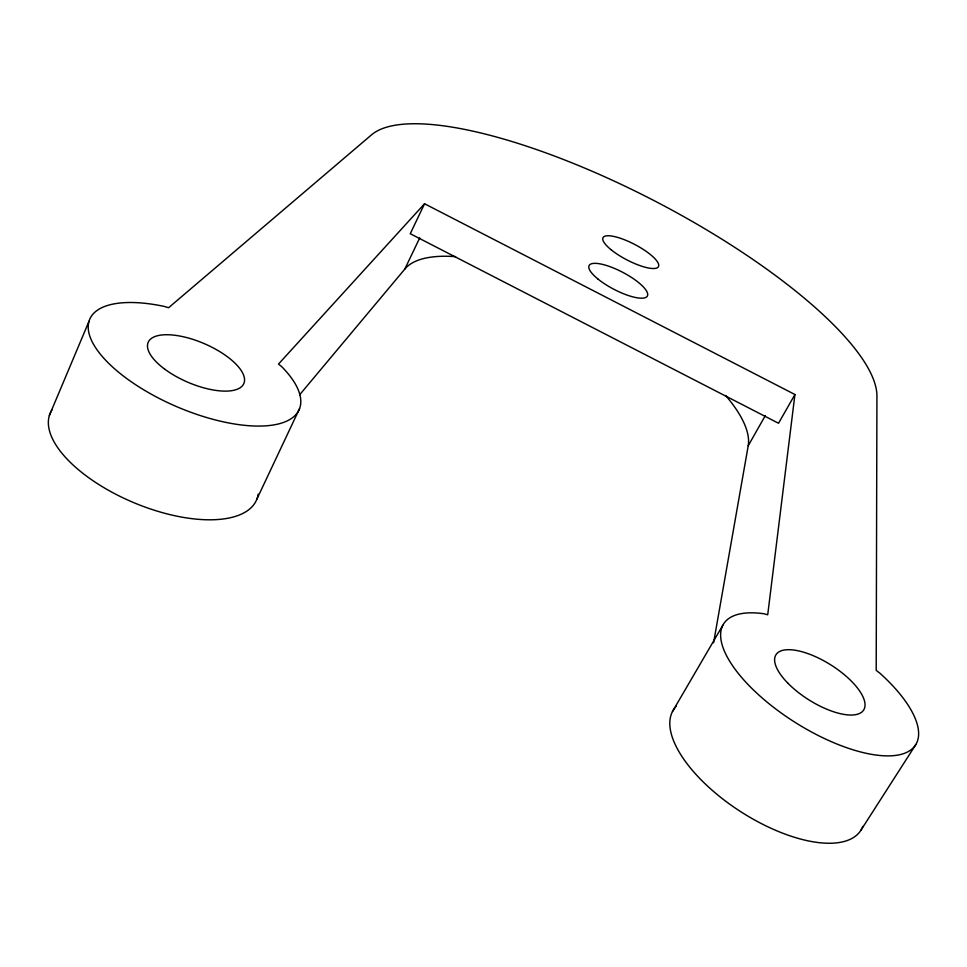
<?xml version="1.0" encoding="UTF-8"?>
<svg xmlns="http://www.w3.org/2000/svg" width="967" height="967" viewBox="0 0 967 967"><rect width="100%" height="100%" fill="white"/><g stroke="black" fill="none" stroke-linecap="round" stroke-linejoin="round"><path stroke-width="1.45" d="M794.934 394.524L767.713 614.794L764.063 613.779A113.49 45.244 32.2 0 0 744.106 680.284A113.49 45.244 32.2 0 0 891.441 755.795A113.49 45.244 32.2 0 0 879.74 673.068L876.199 670.397L876.936 395.781A286.981 82.062 27.6 0 0 652.81 199.976A286.981 82.062 27.6 0 0 371.231 135.09L168.584 307.748L164.366 306.442A114.033 45.957 23.3 0 0 96.41 348.906A114.033 45.957 23.3 0 0 245.751 425.444A114.033 45.957 23.3 0 0 281.566 366.505L278.496 364.075L424.549 203.759L794.934 394.524L778.532 423.256L410.262 233.724L424.549 203.759M713.598 642.741L748.216 445.751L765.235 415.725M49.39 415.423L89.024 321.262M256.871 499.141L299.54 408.63M299.625 394.802L404.774 269.14L419.738 237.906M672.512 711.482L722.748 625.371M861.113 829.928L915.858 744.517M404.774 269.14A193.896 64.463 27.6 0 1 455.59 256.63M725.673 395.539A193.896 64.463 27.6 0 1 748.216 445.751M258.189 494.077A111.918 50.127 22.7 0 1 135.477 503.36A111.918 50.127 22.7 0 1 52.242 409.44M862.854 826.41A111.41 49.353 32.8 0 1 740.637 811.627A111.41 49.353 32.8 0 1 676.235 706.285M611.362 249.945A31.282 8.655 27.6 0 0 657.947 267.291A31.282 8.655 27.6 0 0 622.941 239.163A31.282 8.655 27.6 0 0 611.362 249.945M164.583 369.056A52.073 20.972 23.3 0 0 243.757 383.718A52.073 20.972 23.3 0 0 179.705 336.02A52.073 20.972 23.3 0 0 164.583 369.056M787.706 683.004A51.819 20.633 32.2 0 0 863.471 710.298A51.819 20.633 32.2 0 0 808.315 653.752A51.819 20.633 32.2 0 0 787.706 683.004M597.703 278.822A32.89 9.573 27.6 0 0 646.826 296.748A32.89 9.573 27.6 0 0 610.165 266.723A32.89 9.573 27.6 0 0 597.703 278.822"/></g></svg>
